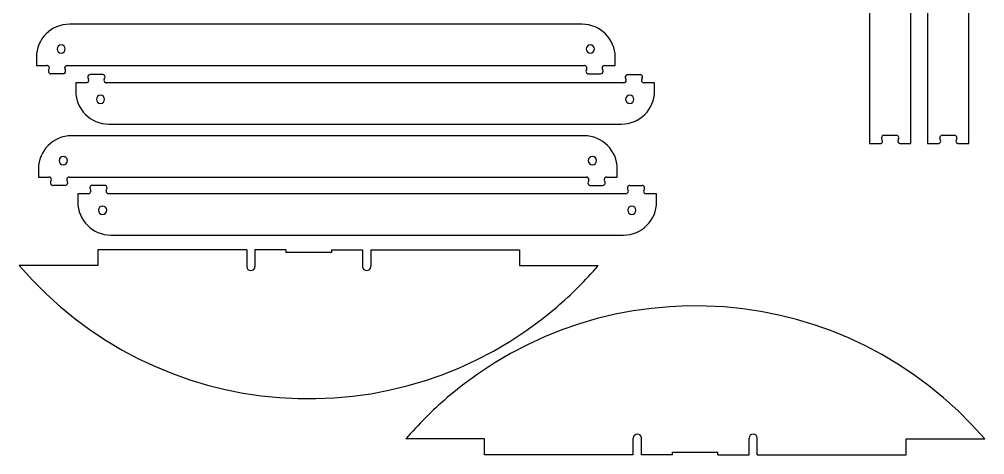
# Model space of a CAD drawing. Extents: x -215 to 2260, y -1591 to 611.
# Drawn here: x -215 to 953, y -1591 to -1064 of the extents above; entities that cross this region are included whole.
import ezdxf

# ---------------------------------------------------------------- set-up
doc = ezdxf.new("R2010")
doc.units = 0
doc.header["$MEASUREMENT"] = 0
doc.layers.get('0').update_dxf_attribs({"linetype": 'CONTINUOUS'})

# ---------------------------------------------------------------- blocks, each defined once
blk = doc.blocks.new('BLOCK_58')
at = {"color": 7}
blk.add_lwpolyline([(863.4, -1214.6), (863.4, -314.6)], dxfattribs=at)
blk = doc.blocks.new('BLOCK_59')
at = {"color": 7}
blk.add_lwpolyline([(813.4, -314.6), (813.4, -1214.6)], dxfattribs=at)
blk = doc.blocks.new('BLOCK_60')
at = {"color": 7}
blk.add_open_spline([(828.2, -320.4), (827.5, -321.9), (828.2, -323.6), (829.7, -324.3), (830.1, -324.5), (830.5, -324.6), (830.9, -324.6)], degree=3, knots=[0, 0, 0, 0, 1, 1, 1, 2, 2, 2, 2], dxfattribs=at)
blk = doc.blocks.new('BLOCK_61')
at = {"color": 7}
blk.add_lwpolyline([(826.2, -314.6), (813.4, -314.6)], dxfattribs=at)
blk = doc.blocks.new('BLOCK_62')
at = {"color": 7}
blk.add_lwpolyline([(828.9, -318.9), (828.2, -320.4)], dxfattribs=at)
blk = doc.blocks.new('BLOCK_63')
at = {"color": 7}
blk.add_open_spline([(828.9, -318.9), (829.6, -317.4), (829, -315.6), (827.5, -314.9), (827.1, -314.7), (826.6, -314.6), (826.2, -314.6)], degree=3, knots=[0, 0, 0, 0, 1, 1, 1, 2, 2, 2, 2], dxfattribs=at)
blk = doc.blocks.new('BLOCK_64')
at = {"color": 7}
blk.add_lwpolyline([(863.4, -314.6), (850.6, -314.6)], dxfattribs=at)
blk = doc.blocks.new('BLOCK_65')
at = {"color": 7}
blk.add_open_spline([(850.6, -314.6), (849, -314.6), (847.6, -316), (847.6, -317.6), (847.6, -318.1), (847.7, -318.5), (847.9, -318.9)], degree=3, knots=[0, 0, 0, 0, 1, 1, 1, 2, 2, 2, 2], dxfattribs=at)
blk = doc.blocks.new('BLOCK_66')
at = {"color": 7}
blk.add_lwpolyline([(830.9, -324.6), (845.9, -324.6)], dxfattribs=at)
blk = doc.blocks.new('BLOCK_67')
at = {"color": 7}
blk.add_lwpolyline([(848.6, -320.4), (847.9, -318.9)], dxfattribs=at)
blk = doc.blocks.new('BLOCK_68')
at = {"color": 7}
blk.add_open_spline([(845.9, -324.6), (847.5, -324.6), (848.9, -323.3), (848.9, -321.6), (848.9, -321.2), (848.8, -320.8), (848.6, -320.4)], degree=3, knots=[0, 0, 0, 0, 1, 1, 1, 2, 2, 2, 2], dxfattribs=at)
blk = doc.blocks.new('BLOCK_69')
at = {"color": 7}
blk.add_lwpolyline([(850.6, -1214.6), (863.4, -1214.6)], dxfattribs=at)
blk = doc.blocks.new('BLOCK_70')
at = {"color": 7}
blk.add_open_spline([(847.9, -1210.4), (847.2, -1211.9), (847.8, -1213.6), (849.3, -1214.3), (849.7, -1214.5), (850.2, -1214.6), (850.6, -1214.6)], degree=3, knots=[0, 0, 0, 0, 1, 1, 1, 2, 2, 2, 2], dxfattribs=at)
blk = doc.blocks.new('BLOCK_71')
at = {"color": 7}
blk.add_lwpolyline([(813.4, -1214.6), (826.2, -1214.6)], dxfattribs=at)
blk = doc.blocks.new('BLOCK_72')
at = {"color": 7}
blk.add_open_spline([(826.2, -1214.6), (827.8, -1214.6), (829.2, -1213.3), (829.2, -1211.6), (829.2, -1211.2), (829.1, -1210.8), (828.9, -1210.4)], degree=3, knots=[0, 0, 0, 0, 1, 1, 1, 2, 2, 2, 2], dxfattribs=at)
blk = doc.blocks.new('BLOCK_73')
at = {"color": 7}
blk.add_lwpolyline([(828.9, -1210.4), (828.2, -1208.9)], dxfattribs=at)
blk = doc.blocks.new('BLOCK_74')
at = {"color": 7}
blk.add_open_spline([(830.9, -1204.6), (829.3, -1204.6), (827.9, -1206), (827.9, -1207.6), (827.9, -1208.1), (828, -1208.5), (828.2, -1208.9)], degree=3, knots=[0, 0, 0, 0, 1, 1, 1, 2, 2, 2, 2], dxfattribs=at)
blk = doc.blocks.new('BLOCK_75')
at = {"color": 7}
blk.add_open_spline([(848.6, -1208.9), (849.3, -1207.4), (848.6, -1205.6), (847.1, -1204.9), (846.7, -1204.7), (846.3, -1204.6), (845.9, -1204.6)], degree=3, knots=[0, 0, 0, 0, 1, 1, 1, 2, 2, 2, 2], dxfattribs=at)
blk = doc.blocks.new('BLOCK_76')
at = {"color": 7}
blk.add_lwpolyline([(848.6, -1208.9), (847.9, -1210.4)], dxfattribs=at)
blk = doc.blocks.new('BLOCK_77')
at = {"color": 7}
blk.add_lwpolyline([(830.9, -1204.6), (845.9, -1204.6)], dxfattribs=at)
blk = doc.blocks.new('BLOCK_57')
for name in ['BLOCK_59', 'BLOCK_61', 'BLOCK_63', 'BLOCK_65', 'BLOCK_64', 'BLOCK_58', 'BLOCK_60', 'BLOCK_62', 'BLOCK_66', 'BLOCK_68', 'BLOCK_67', 'BLOCK_72', 'BLOCK_74', 'BLOCK_73', 'BLOCK_77', 'BLOCK_75', 'BLOCK_70', 'BLOCK_76', 'BLOCK_71', 'BLOCK_69']:
    blk.add_blockref(name, (0, 0))
blk = doc.blocks.new('BLOCK_79')
at = {"color": 7}
blk.add_lwpolyline([(933.7, -1214.6), (933.7, -314.6)], dxfattribs=at)
blk = doc.blocks.new('BLOCK_80')
at = {"color": 7}
blk.add_lwpolyline([(883.7, -314.6), (883.7, -1214.6)], dxfattribs=at)
blk = doc.blocks.new('BLOCK_81')
at = {"color": 7}
blk.add_open_spline([(898.6, -320.4), (897.9, -321.9), (898.5, -323.6), (900, -324.3), (900.4, -324.5), (900.8, -324.6), (901.3, -324.6)], degree=3, knots=[0, 0, 0, 0, 1, 1, 1, 2, 2, 2, 2], dxfattribs=at)
blk = doc.blocks.new('BLOCK_82')
at = {"color": 7}
blk.add_lwpolyline([(896.5, -314.6), (883.7, -314.6)], dxfattribs=at)
blk = doc.blocks.new('BLOCK_83')
at = {"color": 7}
blk.add_lwpolyline([(899.2, -318.9), (898.6, -320.4)], dxfattribs=at)
blk = doc.blocks.new('BLOCK_84')
at = {"color": 7}
blk.add_open_spline([(899.2, -318.9), (899.9, -317.4), (899.3, -315.6), (897.8, -314.9), (897.4, -314.7), (897, -314.6), (896.5, -314.6)], degree=3, knots=[0, 0, 0, 0, 1, 1, 1, 2, 2, 2, 2], dxfattribs=at)
blk = doc.blocks.new('BLOCK_85')
at = {"color": 7}
blk.add_lwpolyline([(933.7, -314.6), (920.9, -314.6)], dxfattribs=at)
blk = doc.blocks.new('BLOCK_86')
at = {"color": 7}
blk.add_open_spline([(920.9, -314.6), (919.3, -314.6), (917.9, -316), (917.9, -317.6), (917.9, -318.1), (918, -318.5), (918.2, -318.9)], degree=3, knots=[0, 0, 0, 0, 1, 1, 1, 2, 2, 2, 2], dxfattribs=at)
blk = doc.blocks.new('BLOCK_87')
at = {"color": 7}
blk.add_lwpolyline([(901.3, -324.6), (916.2, -324.6)], dxfattribs=at)
blk = doc.blocks.new('BLOCK_88')
at = {"color": 7}
blk.add_lwpolyline([(918.9, -320.4), (918.2, -318.9)], dxfattribs=at)
blk = doc.blocks.new('BLOCK_89')
at = {"color": 7}
blk.add_open_spline([(916.2, -324.6), (917.8, -324.6), (919.2, -323.3), (919.2, -321.6), (919.2, -321.2), (919.1, -320.8), (918.9, -320.4)], degree=3, knots=[0, 0, 0, 0, 1, 1, 1, 2, 2, 2, 2], dxfattribs=at)
blk = doc.blocks.new('BLOCK_90')
at = {"color": 7}
blk.add_lwpolyline([(920.9, -1214.6), (933.7, -1214.6)], dxfattribs=at)
blk = doc.blocks.new('BLOCK_91')
at = {"color": 7}
blk.add_open_spline([(918.2, -1210.4), (917.5, -1211.9), (918.2, -1213.6), (919.7, -1214.3), (920.1, -1214.5), (920.5, -1214.6), (920.9, -1214.6)], degree=3, knots=[0, 0, 0, 0, 1, 1, 1, 2, 2, 2, 2], dxfattribs=at)
blk = doc.blocks.new('BLOCK_92')
at = {"color": 7}
blk.add_lwpolyline([(883.7, -1214.6), (896.5, -1214.6)], dxfattribs=at)
blk = doc.blocks.new('BLOCK_93')
at = {"color": 7}
blk.add_open_spline([(896.5, -1214.6), (898.2, -1214.6), (899.5, -1213.3), (899.5, -1211.6), (899.5, -1211.2), (899.4, -1210.8), (899.2, -1210.4)], degree=3, knots=[0, 0, 0, 0, 1, 1, 1, 2, 2, 2, 2], dxfattribs=at)
blk = doc.blocks.new('BLOCK_94')
at = {"color": 7}
blk.add_lwpolyline([(899.2, -1210.4), (898.6, -1208.9)], dxfattribs=at)
blk = doc.blocks.new('BLOCK_95')
at = {"color": 7}
blk.add_open_spline([(901.3, -1204.6), (899.6, -1204.6), (898.3, -1206), (898.3, -1207.6), (898.3, -1208.1), (898.4, -1208.5), (898.6, -1208.9)], degree=3, knots=[0, 0, 0, 0, 1, 1, 1, 2, 2, 2, 2], dxfattribs=at)
blk = doc.blocks.new('BLOCK_96')
at = {"color": 7}
blk.add_open_spline([(918.9, -1208.9), (919.6, -1207.4), (918.9, -1205.6), (917.4, -1204.9), (917, -1204.7), (916.6, -1204.6), (916.2, -1204.6)], degree=3, knots=[0, 0, 0, 0, 1, 1, 1, 2, 2, 2, 2], dxfattribs=at)
blk = doc.blocks.new('BLOCK_97')
at = {"color": 7}
blk.add_lwpolyline([(918.9, -1208.9), (918.2, -1210.4)], dxfattribs=at)
blk = doc.blocks.new('BLOCK_98')
at = {"color": 7}
blk.add_lwpolyline([(901.3, -1204.6), (916.2, -1204.6)], dxfattribs=at)
blk = doc.blocks.new('BLOCK_78')
for name in ['BLOCK_80', 'BLOCK_82', 'BLOCK_84', 'BLOCK_86', 'BLOCK_85', 'BLOCK_79', 'BLOCK_81', 'BLOCK_83', 'BLOCK_87', 'BLOCK_89', 'BLOCK_88', 'BLOCK_93', 'BLOCK_95', 'BLOCK_94', 'BLOCK_98', 'BLOCK_96', 'BLOCK_91', 'BLOCK_97', 'BLOCK_92', 'BLOCK_90']:
    blk.add_blockref(name, (0, 0))
blk = doc.blocks.new('BLOCK_142')
at = {"color": 7}
blk.add_open_spline([(-111.5, -1161.1), (-111.5, -1163.9), (-113.7, -1166.1), (-116.5, -1166.1), (-119.3, -1166.1), (-121.5, -1163.9), (-121.5, -1161.1), (-121.5, -1158.3), (-119.3, -1156.1), (-116.5, -1156.1), (-113.7, -1156.1), (-111.5, -1158.3), (-111.5, -1161.1), (-111.5, -1161.1), (-111.5, -1161.1), (-111.5, -1161.1)], degree=3, knots=[0, 0, 0, 0, 1, 1, 1, 2, 2, 2, 3, 3, 3, 4, 4, 4, 5, 5, 5, 5], dxfattribs=at)
blk = doc.blocks.new('BLOCK_143')
at = {"color": 7}
blk.add_lwpolyline([(-146.5, -1141.1), (-146.5, -1151.1)], dxfattribs=at)
blk = doc.blocks.new('BLOCK_144')
at = {"color": 7}
blk.add_open_spline([(-146.5, -1151.1), (-146.5, -1173.2), (-128.6, -1191.1), (-106.5, -1191.1)], degree=3, dxfattribs=at)
blk = doc.blocks.new('BLOCK_145')
at = {"color": 7}
blk.add_lwpolyline([(-106.5, -1191.1), (513.5, -1191.1)], dxfattribs=at)
blk = doc.blocks.new('BLOCK_146')
at = {"color": 7}
blk.add_open_spline([(513.5, -1191.1), (535.6, -1191.1), (553.5, -1173.2), (553.5, -1151.1)], degree=3, dxfattribs=at)
blk = doc.blocks.new('BLOCK_147')
at = {"color": 7}
blk.add_lwpolyline([(553.5, -1151.1), (553.5, -1141.1)], dxfattribs=at)
blk = doc.blocks.new('BLOCK_148')
at = {"color": 7}
blk.add_open_spline([(528.5, -1161.1), (528.5, -1163.9), (526.3, -1166.1), (523.5, -1166.1), (520.7, -1166.1), (518.5, -1163.9), (518.5, -1161.1), (518.5, -1158.3), (520.7, -1156.1), (523.5, -1156.1), (526.3, -1156.1), (528.5, -1158.3), (528.5, -1161.1), (528.5, -1161.1), (528.5, -1161.1), (528.5, -1161.1)], degree=3, knots=[0, 0, 0, 0, 1, 1, 1, 2, 2, 2, 3, 3, 3, 4, 4, 4, 5, 5, 5, 5], dxfattribs=at)
blk = doc.blocks.new('BLOCK_149')
at = {"color": 7}
blk.add_open_spline([(538.7, -1135.4), (539.4, -1133.9), (538.7, -1132.1), (537.2, -1131.4), (536.8, -1131.2), (536.4, -1131.1), (536, -1131.1)], degree=3, knots=[0, 0, 0, 0, 1, 1, 1, 2, 2, 2, 2], dxfattribs=at)
blk = doc.blocks.new('BLOCK_150')
at = {"color": 7}
blk.add_lwpolyline([(521.1, -1131.1), (536, -1131.1)], dxfattribs=at)
blk = doc.blocks.new('BLOCK_151')
at = {"color": 7}
blk.add_open_spline([(521.1, -1131.1), (519.4, -1131.1), (518.1, -1132.4), (518.1, -1134.1), (518.1, -1134.5), (518.1, -1135), (518.3, -1135.4)], degree=3, knots=[0, 0, 0, 0, 1, 1, 1, 2, 2, 2, 2], dxfattribs=at)
blk = doc.blocks.new('BLOCK_152')
at = {"color": 7}
blk.add_lwpolyline([(519, -1136.8), (518.3, -1135.4)], dxfattribs=at)
blk = doc.blocks.new('BLOCK_153')
at = {"color": 7}
blk.add_open_spline([(516.3, -1141.1), (518, -1141.1), (519.3, -1139.8), (519.3, -1138.1), (519.3, -1137.7), (519.2, -1137.2), (519, -1136.8)], degree=3, knots=[0, 0, 0, 0, 1, 1, 1, 2, 2, 2, 2], dxfattribs=at)
blk = doc.blocks.new('BLOCK_154')
at = {"color": 7}
blk.add_lwpolyline([(553.5, -1141.1), (540.7, -1141.1)], dxfattribs=at)
blk = doc.blocks.new('BLOCK_155')
at = {"color": 7}
blk.add_lwpolyline([(538.7, -1135.4), (538, -1136.8)], dxfattribs=at)
blk = doc.blocks.new('BLOCK_156')
at = {"color": 7}
blk.add_open_spline([(538, -1136.8), (537.3, -1138.3), (537.9, -1140.1), (539.4, -1140.8), (539.8, -1141), (540.3, -1141.1), (540.7, -1141.1)], degree=3, knots=[0, 0, 0, 0, 1, 1, 1, 2, 2, 2, 2], dxfattribs=at)
blk = doc.blocks.new('BLOCK_157')
at = {"color": 7}
blk.add_lwpolyline([(516.3, -1141.1), (-109.3, -1141.1)], dxfattribs=at)
blk = doc.blocks.new('BLOCK_158')
at = {"color": 7}
blk.add_open_spline([(-112, -1136.8), (-112.7, -1138.3), (-112.1, -1140.1), (-110.6, -1140.8), (-110.2, -1141), (-109.7, -1141.1), (-109.3, -1141.1)], degree=3, knots=[0, 0, 0, 0, 1, 1, 1, 2, 2, 2, 2], dxfattribs=at)
blk = doc.blocks.new('BLOCK_159')
at = {"color": 7}
blk.add_lwpolyline([(-112, -1136.8), (-111.3, -1135.4)], dxfattribs=at)
blk = doc.blocks.new('BLOCK_160')
at = {"color": 7}
blk.add_open_spline([(-111.3, -1135.4), (-110.6, -1133.9), (-111.3, -1132.1), (-112.8, -1131.4), (-113.2, -1131.2), (-113.6, -1131.1), (-114, -1131.1)], degree=3, knots=[0, 0, 0, 0, 1, 1, 1, 2, 2, 2, 2], dxfattribs=at)
blk = doc.blocks.new('BLOCK_161')
at = {"color": 7}
blk.add_lwpolyline([(-114, -1131.1), (-128.9, -1131.1)], dxfattribs=at)
blk = doc.blocks.new('BLOCK_162')
at = {"color": 7}
blk.add_open_spline([(-128.9, -1131.1), (-130.6, -1131.1), (-131.9, -1132.4), (-131.9, -1134.1), (-131.9, -1134.5), (-131.9, -1135), (-131.7, -1135.4)], degree=3, knots=[0, 0, 0, 0, 1, 1, 1, 2, 2, 2, 2], dxfattribs=at)
blk = doc.blocks.new('BLOCK_163')
at = {"color": 7}
blk.add_open_spline([(-133.7, -1141.1), (-132, -1141.1), (-130.7, -1139.8), (-130.7, -1138.1), (-130.7, -1137.7), (-130.8, -1137.2), (-131, -1136.8)], degree=3, knots=[0, 0, 0, 0, 1, 1, 1, 2, 2, 2, 2], dxfattribs=at)
blk = doc.blocks.new('BLOCK_164')
at = {"color": 7}
blk.add_lwpolyline([(-133.7, -1141.1), (-146.5, -1141.1)], dxfattribs=at)
blk = doc.blocks.new('BLOCK_165')
at = {"color": 7}
blk.add_lwpolyline([(-131.7, -1135.4), (-131, -1136.8)], dxfattribs=at)
blk = doc.blocks.new('BLOCK_141')
for name in ['BLOCK_162', 'BLOCK_161', 'BLOCK_160', 'BLOCK_151', 'BLOCK_150', 'BLOCK_149', 'BLOCK_143', 'BLOCK_164', 'BLOCK_163', 'BLOCK_165', 'BLOCK_158', 'BLOCK_159', 'BLOCK_157', 'BLOCK_153', 'BLOCK_152', 'BLOCK_156', 'BLOCK_155', 'BLOCK_154', 'BLOCK_147', 'BLOCK_144', 'BLOCK_146', 'BLOCK_142', 'BLOCK_148', 'BLOCK_145']:
    blk.add_blockref(name, (0, 0))
blk = doc.blocks.new('BLOCK_167')
at = {"color": 7}
blk.add_open_spline([(470.9, -1100.2), (470.9, -1097.4), (473.1, -1095.2), (475.9, -1095.2), (478.6, -1095.2), (480.9, -1097.4), (480.9, -1100.2), (480.9, -1103), (478.6, -1105.2), (475.9, -1105.2), (473.1, -1105.2), (470.9, -1103), (470.9, -1100.2), (470.9, -1100.2), (470.9, -1100.2), (470.9, -1100.2)], degree=3, knots=[0, 0, 0, 0, 1, 1, 1, 2, 2, 2, 3, 3, 3, 4, 4, 4, 5, 5, 5, 5], dxfattribs=at)
blk = doc.blocks.new('BLOCK_168')
at = {"color": 7}
blk.add_lwpolyline([(505.9, -1120.2), (505.9, -1110.2)], dxfattribs=at)
blk = doc.blocks.new('BLOCK_169')
at = {"color": 7}
blk.add_open_spline([(505.9, -1110.2), (505.9, -1088.1), (488, -1070.2), (465.9, -1070.2)], degree=3, dxfattribs=at)
blk = doc.blocks.new('BLOCK_170')
at = {"color": 7}
blk.add_lwpolyline([(465.9, -1070.2), (-154.1, -1070.2)], dxfattribs=at)
blk = doc.blocks.new('BLOCK_171')
at = {"color": 7}
blk.add_open_spline([(-154.1, -1070.2), (-176.2, -1070.2), (-194.1, -1088.1), (-194.1, -1110.2)], degree=3, dxfattribs=at)
blk = doc.blocks.new('BLOCK_172')
at = {"color": 7}
blk.add_lwpolyline([(-194.1, -1110.2), (-194.1, -1120.2)], dxfattribs=at)
blk = doc.blocks.new('BLOCK_173')
at = {"color": 7}
blk.add_open_spline([(-169.1, -1100.2), (-169.1, -1097.4), (-166.9, -1095.2), (-164.1, -1095.2), (-161.4, -1095.2), (-159.1, -1097.4), (-159.1, -1100.2), (-159.1, -1103), (-161.4, -1105.2), (-164.1, -1105.2), (-166.9, -1105.2), (-169.1, -1103), (-169.1, -1100.2), (-169.1, -1100.2), (-169.1, -1100.2), (-169.1, -1100.2)], degree=3, knots=[0, 0, 0, 0, 1, 1, 1, 2, 2, 2, 3, 3, 3, 4, 4, 4, 5, 5, 5, 5], dxfattribs=at)
blk = doc.blocks.new('BLOCK_174')
at = {"color": 7}
blk.add_open_spline([(-179.3, -1125.9), (-180, -1127.4), (-179.3, -1129.2), (-177.8, -1129.9), (-177.4, -1130.1), (-177, -1130.2), (-176.6, -1130.2)], degree=3, knots=[0, 0, 0, 0, 1, 1, 1, 2, 2, 2, 2], dxfattribs=at)
blk = doc.blocks.new('BLOCK_175')
at = {"color": 7}
blk.add_lwpolyline([(-161.7, -1130.2), (-176.6, -1130.2)], dxfattribs=at)
blk = doc.blocks.new('BLOCK_176')
at = {"color": 7}
blk.add_open_spline([(-161.7, -1130.2), (-160, -1130.2), (-158.7, -1128.9), (-158.7, -1127.2), (-158.7, -1126.8), (-158.8, -1126.3), (-158.9, -1125.9)], degree=3, knots=[0, 0, 0, 0, 1, 1, 1, 2, 2, 2, 2], dxfattribs=at)
blk = doc.blocks.new('BLOCK_177')
at = {"color": 7}
blk.add_lwpolyline([(-159.6, -1124.5), (-158.9, -1125.9)], dxfattribs=at)
blk = doc.blocks.new('BLOCK_178')
at = {"color": 7}
blk.add_open_spline([(-156.9, -1120.2), (-158.6, -1120.2), (-159.9, -1121.6), (-159.9, -1123.2), (-159.9, -1123.6), (-159.8, -1124.1), (-159.6, -1124.5)], degree=3, knots=[0, 0, 0, 0, 1, 1, 1, 2, 2, 2, 2], dxfattribs=at)
blk = doc.blocks.new('BLOCK_179')
at = {"color": 7}
blk.add_lwpolyline([(-194.1, -1120.2), (-181.3, -1120.2)], dxfattribs=at)
blk = doc.blocks.new('BLOCK_180')
at = {"color": 7}
blk.add_lwpolyline([(-179.3, -1125.9), (-178.6, -1124.5)], dxfattribs=at)
blk = doc.blocks.new('BLOCK_181')
at = {"color": 7}
blk.add_open_spline([(-178.6, -1124.5), (-177.9, -1123), (-178.6, -1121.2), (-180.1, -1120.5), (-180.5, -1120.3), (-180.9, -1120.2), (-181.3, -1120.2)], degree=3, knots=[0, 0, 0, 0, 1, 1, 1, 2, 2, 2, 2], dxfattribs=at)
blk = doc.blocks.new('BLOCK_182')
at = {"color": 7}
blk.add_lwpolyline([(-156.9, -1120.2), (468.7, -1120.2)], dxfattribs=at)
blk = doc.blocks.new('BLOCK_183')
at = {"color": 7}
blk.add_open_spline([(471.4, -1124.5), (472.1, -1123), (471.4, -1121.2), (469.9, -1120.5), (469.5, -1120.3), (469.1, -1120.2), (468.7, -1120.2)], degree=3, knots=[0, 0, 0, 0, 1, 1, 1, 2, 2, 2, 2], dxfattribs=at)
blk = doc.blocks.new('BLOCK_184')
at = {"color": 7}
blk.add_lwpolyline([(471.4, -1124.5), (470.7, -1125.9)], dxfattribs=at)
blk = doc.blocks.new('BLOCK_185')
at = {"color": 7}
blk.add_open_spline([(470.7, -1125.9), (470, -1127.4), (470.7, -1129.2), (472.2, -1129.9), (472.6, -1130.1), (473, -1130.2), (473.4, -1130.2)], degree=3, knots=[0, 0, 0, 0, 1, 1, 1, 2, 2, 2, 2], dxfattribs=at)
blk = doc.blocks.new('BLOCK_186')
at = {"color": 7}
blk.add_lwpolyline([(473.4, -1130.2), (488.3, -1130.2)], dxfattribs=at)
blk = doc.blocks.new('BLOCK_187')
at = {"color": 7}
blk.add_open_spline([(488.3, -1130.2), (490, -1130.2), (491.3, -1128.9), (491.3, -1127.2), (491.3, -1126.8), (491.2, -1126.3), (491.1, -1125.9)], degree=3, knots=[0, 0, 0, 0, 1, 1, 1, 2, 2, 2, 2], dxfattribs=at)
blk = doc.blocks.new('BLOCK_188')
at = {"color": 7}
blk.add_open_spline([(493.1, -1120.2), (491.4, -1120.2), (490.1, -1121.6), (490.1, -1123.2), (490.1, -1123.6), (490.2, -1124.1), (490.4, -1124.5)], degree=3, knots=[0, 0, 0, 0, 1, 1, 1, 2, 2, 2, 2], dxfattribs=at)
blk = doc.blocks.new('BLOCK_189')
at = {"color": 7}
blk.add_lwpolyline([(493.1, -1120.2), (505.9, -1120.2)], dxfattribs=at)
blk = doc.blocks.new('BLOCK_190')
at = {"color": 7}
blk.add_lwpolyline([(491.1, -1125.9), (490.4, -1124.5)], dxfattribs=at)
blk = doc.blocks.new('BLOCK_166')
for name in ['BLOCK_171', 'BLOCK_170', 'BLOCK_169', 'BLOCK_173', 'BLOCK_167', 'BLOCK_172', 'BLOCK_179', 'BLOCK_181', 'BLOCK_178', 'BLOCK_182', 'BLOCK_183', 'BLOCK_188', 'BLOCK_189', 'BLOCK_168', 'BLOCK_174', 'BLOCK_180', 'BLOCK_175', 'BLOCK_176', 'BLOCK_177', 'BLOCK_185', 'BLOCK_184', 'BLOCK_186', 'BLOCK_187', 'BLOCK_190']:
    blk.add_blockref(name, (0, 0))
blk = doc.blocks.new('BLOCK_844')
at = {"color": 7}
blk.add_open_spline([(-109, -1295.2), (-109, -1297.9), (-111.2, -1300.2), (-114, -1300.2), (-116.8, -1300.2), (-119, -1297.9), (-119, -1295.2), (-119, -1292.4), (-116.8, -1290.2), (-114, -1290.2), (-111.2, -1290.2), (-109, -1292.4), (-109, -1295.2), (-109, -1295.2), (-109, -1295.2), (-109, -1295.2)], degree=3, knots=[0, 0, 0, 0, 1, 1, 1, 2, 2, 2, 3, 3, 3, 4, 4, 4, 5, 5, 5, 5], dxfattribs=at)
blk = doc.blocks.new('BLOCK_845')
at = {"color": 7}
blk.add_lwpolyline([(-144, -1275.2), (-144, -1285.2)], dxfattribs=at)
blk = doc.blocks.new('BLOCK_846')
at = {"color": 7}
blk.add_open_spline([(-144, -1285.2), (-144, -1307.3), (-126.1, -1325.2), (-104, -1325.2)], degree=3, dxfattribs=at)
blk = doc.blocks.new('BLOCK_847')
at = {"color": 7}
blk.add_lwpolyline([(-104, -1325.2), (516, -1325.2)], dxfattribs=at)
blk = doc.blocks.new('BLOCK_848')
at = {"color": 7}
blk.add_open_spline([(516, -1325.2), (538.1, -1325.2), (556, -1307.3), (556, -1285.2)], degree=3, dxfattribs=at)
blk = doc.blocks.new('BLOCK_849')
at = {"color": 7}
blk.add_lwpolyline([(556, -1285.2), (556, -1275.2)], dxfattribs=at)
blk = doc.blocks.new('BLOCK_850')
at = {"color": 7}
blk.add_open_spline([(531, -1295.2), (531, -1297.9), (528.8, -1300.2), (526, -1300.2), (523.2, -1300.2), (521, -1297.9), (521, -1295.2), (521, -1292.4), (523.2, -1290.2), (526, -1290.2), (528.8, -1290.2), (531, -1292.4), (531, -1295.2), (531, -1295.2), (531, -1295.2), (531, -1295.2)], degree=3, knots=[0, 0, 0, 0, 1, 1, 1, 2, 2, 2, 3, 3, 3, 4, 4, 4, 5, 5, 5, 5], dxfattribs=at)
blk = doc.blocks.new('BLOCK_851')
at = {"color": 7}
blk.add_open_spline([(541.2, -1269.4), (541.9, -1267.9), (541.2, -1266.1), (539.7, -1265.4), (539.3, -1265.3), (538.9, -1265.2), (538.5, -1265.2)], degree=3, knots=[0, 0, 0, 0, 1, 1, 1, 2, 2, 2, 2], dxfattribs=at)
blk = doc.blocks.new('BLOCK_852')
at = {"color": 7}
blk.add_lwpolyline([(523.6, -1265.2), (538.5, -1265.2)], dxfattribs=at)
blk = doc.blocks.new('BLOCK_853')
at = {"color": 7}
blk.add_open_spline([(523.6, -1265.2), (521.9, -1265.2), (520.6, -1266.5), (520.6, -1268.2), (520.6, -1268.6), (520.6, -1269), (520.8, -1269.4)], degree=3, knots=[0, 0, 0, 0, 1, 1, 1, 2, 2, 2, 2], dxfattribs=at)
blk = doc.blocks.new('BLOCK_854')
at = {"color": 7}
blk.add_lwpolyline([(521.5, -1270.9), (520.8, -1269.4)], dxfattribs=at)
blk = doc.blocks.new('BLOCK_855')
at = {"color": 7}
blk.add_open_spline([(518.8, -1275.2), (520.5, -1275.2), (521.8, -1273.8), (521.8, -1272.2), (521.8, -1271.7), (521.7, -1271.3), (521.5, -1270.9)], degree=3, knots=[0, 0, 0, 0, 1, 1, 1, 2, 2, 2, 2], dxfattribs=at)
blk = doc.blocks.new('BLOCK_856')
at = {"color": 7}
blk.add_lwpolyline([(556, -1275.2), (543.2, -1275.2)], dxfattribs=at)
blk = doc.blocks.new('BLOCK_857')
at = {"color": 7}
blk.add_lwpolyline([(541.2, -1269.4), (540.5, -1270.9)], dxfattribs=at)
blk = doc.blocks.new('BLOCK_858')
at = {"color": 7}
blk.add_open_spline([(540.5, -1270.9), (539.8, -1272.4), (540.4, -1274.2), (541.9, -1274.9), (542.3, -1275.1), (542.8, -1275.2), (543.2, -1275.2)], degree=3, knots=[0, 0, 0, 0, 1, 1, 1, 2, 2, 2, 2], dxfattribs=at)
blk = doc.blocks.new('BLOCK_859')
at = {"color": 7}
blk.add_lwpolyline([(518.8, -1275.2), (-106.8, -1275.2)], dxfattribs=at)
blk = doc.blocks.new('BLOCK_860')
at = {"color": 7}
blk.add_open_spline([(-109.5, -1270.9), (-110.2, -1272.4), (-109.6, -1274.2), (-108.1, -1274.9), (-107.7, -1275.1), (-107.2, -1275.2), (-106.8, -1275.2)], degree=3, knots=[0, 0, 0, 0, 1, 1, 1, 2, 2, 2, 2], dxfattribs=at)
blk = doc.blocks.new('BLOCK_861')
at = {"color": 7}
blk.add_lwpolyline([(-109.5, -1270.9), (-108.8, -1269.4)], dxfattribs=at)
blk = doc.blocks.new('BLOCK_862')
at = {"color": 7}
blk.add_open_spline([(-108.8, -1269.4), (-108.1, -1267.9), (-108.8, -1266.1), (-110.3, -1265.4), (-110.7, -1265.3), (-111.1, -1265.2), (-111.5, -1265.2)], degree=3, knots=[0, 0, 0, 0, 1, 1, 1, 2, 2, 2, 2], dxfattribs=at)
blk = doc.blocks.new('BLOCK_863')
at = {"color": 7}
blk.add_lwpolyline([(-111.5, -1265.2), (-126.4, -1265.2)], dxfattribs=at)
blk = doc.blocks.new('BLOCK_864')
at = {"color": 7}
blk.add_open_spline([(-126.4, -1265.2), (-128.1, -1265.2), (-129.4, -1266.5), (-129.4, -1268.2), (-129.4, -1268.6), (-129.4, -1269), (-129.2, -1269.4)], degree=3, knots=[0, 0, 0, 0, 1, 1, 1, 2, 2, 2, 2], dxfattribs=at)
blk = doc.blocks.new('BLOCK_865')
at = {"color": 7}
blk.add_open_spline([(-131.2, -1275.2), (-129.5, -1275.2), (-128.2, -1273.8), (-128.2, -1272.2), (-128.2, -1271.7), (-128.3, -1271.3), (-128.5, -1270.9)], degree=3, knots=[0, 0, 0, 0, 1, 1, 1, 2, 2, 2, 2], dxfattribs=at)
blk = doc.blocks.new('BLOCK_866')
at = {"color": 7}
blk.add_lwpolyline([(-131.2, -1275.2), (-144, -1275.2)], dxfattribs=at)
blk = doc.blocks.new('BLOCK_867')
at = {"color": 7}
blk.add_lwpolyline([(-129.2, -1269.4), (-128.5, -1270.9)], dxfattribs=at)
blk = doc.blocks.new('BLOCK_843')
for name in ['BLOCK_865', 'BLOCK_864', 'BLOCK_867', 'BLOCK_863', 'BLOCK_862', 'BLOCK_860', 'BLOCK_861', 'BLOCK_855', 'BLOCK_853', 'BLOCK_854', 'BLOCK_852', 'BLOCK_851', 'BLOCK_858', 'BLOCK_857', 'BLOCK_845', 'BLOCK_866', 'BLOCK_859', 'BLOCK_856', 'BLOCK_849', 'BLOCK_846', 'BLOCK_844', 'BLOCK_848', 'BLOCK_850', 'BLOCK_847']:
    blk.add_blockref(name, (0, 0))
blk = doc.blocks.new('BLOCK_869')
at = {"color": 7}
blk.add_open_spline([(473.4, -1235.2), (473.4, -1232.4), (475.6, -1230.2), (478.4, -1230.2), (481.1, -1230.2), (483.4, -1232.4), (483.4, -1235.2), (483.4, -1237.9), (481.1, -1240.2), (478.4, -1240.2), (475.6, -1240.2), (473.4, -1237.9), (473.4, -1235.2), (473.4, -1235.2), (473.4, -1235.2), (473.4, -1235.2)], degree=3, knots=[0, 0, 0, 0, 1, 1, 1, 2, 2, 2, 3, 3, 3, 4, 4, 4, 5, 5, 5, 5], dxfattribs=at)
blk = doc.blocks.new('BLOCK_870')
at = {"color": 7}
blk.add_lwpolyline([(508.4, -1255.2), (508.4, -1245.2)], dxfattribs=at)
blk = doc.blocks.new('BLOCK_871')
at = {"color": 7}
blk.add_open_spline([(508.4, -1245.2), (508.4, -1223.1), (490.5, -1205.2), (468.4, -1205.2)], degree=3, dxfattribs=at)
blk = doc.blocks.new('BLOCK_872')
at = {"color": 7}
blk.add_lwpolyline([(468.4, -1205.2), (-151.6, -1205.2)], dxfattribs=at)
blk = doc.blocks.new('BLOCK_873')
at = {"color": 7}
blk.add_open_spline([(-151.6, -1205.2), (-173.7, -1205.2), (-191.6, -1223.1), (-191.6, -1245.2)], degree=3, dxfattribs=at)
blk = doc.blocks.new('BLOCK_874')
at = {"color": 7}
blk.add_lwpolyline([(-191.6, -1245.2), (-191.6, -1255.2)], dxfattribs=at)
blk = doc.blocks.new('BLOCK_875')
at = {"color": 7}
blk.add_open_spline([(-166.6, -1235.2), (-166.6, -1232.4), (-164.4, -1230.2), (-161.6, -1230.2), (-158.9, -1230.2), (-156.6, -1232.4), (-156.6, -1235.2), (-156.6, -1237.9), (-158.9, -1240.2), (-161.6, -1240.2), (-164.4, -1240.2), (-166.6, -1237.9), (-166.6, -1235.2), (-166.6, -1235.2), (-166.6, -1235.2), (-166.6, -1235.2)], degree=3, knots=[0, 0, 0, 0, 1, 1, 1, 2, 2, 2, 3, 3, 3, 4, 4, 4, 5, 5, 5, 5], dxfattribs=at)
blk = doc.blocks.new('BLOCK_876')
at = {"color": 7}
blk.add_open_spline([(-176.8, -1260.9), (-177.5, -1262.4), (-176.8, -1264.2), (-175.3, -1264.9), (-174.9, -1265.1), (-174.5, -1265.2), (-174.1, -1265.2)], degree=3, knots=[0, 0, 0, 0, 1, 1, 1, 2, 2, 2, 2], dxfattribs=at)
blk = doc.blocks.new('BLOCK_877')
at = {"color": 7}
blk.add_lwpolyline([(-159.2, -1265.2), (-174.1, -1265.2)], dxfattribs=at)
blk = doc.blocks.new('BLOCK_878')
at = {"color": 7}
blk.add_open_spline([(-159.2, -1265.2), (-157.5, -1265.2), (-156.2, -1263.8), (-156.2, -1262.2), (-156.2, -1261.7), (-156.3, -1261.3), (-156.4, -1260.9)], degree=3, knots=[0, 0, 0, 0, 1, 1, 1, 2, 2, 2, 2], dxfattribs=at)
blk = doc.blocks.new('BLOCK_879')
at = {"color": 7}
blk.add_lwpolyline([(-157.1, -1259.4), (-156.4, -1260.9)], dxfattribs=at)
blk = doc.blocks.new('BLOCK_880')
at = {"color": 7}
blk.add_open_spline([(-154.4, -1255.2), (-156.1, -1255.2), (-157.4, -1256.5), (-157.4, -1258.2), (-157.4, -1258.6), (-157.3, -1259), (-157.1, -1259.4)], degree=3, knots=[0, 0, 0, 0, 1, 1, 1, 2, 2, 2, 2], dxfattribs=at)
blk = doc.blocks.new('BLOCK_881')
at = {"color": 7}
blk.add_lwpolyline([(-191.6, -1255.2), (-178.8, -1255.2)], dxfattribs=at)
blk = doc.blocks.new('BLOCK_882')
at = {"color": 7}
blk.add_lwpolyline([(-176.8, -1260.9), (-176.1, -1259.4)], dxfattribs=at)
blk = doc.blocks.new('BLOCK_883')
at = {"color": 7}
blk.add_open_spline([(-176.1, -1259.4), (-175.4, -1257.9), (-176.1, -1256.1), (-177.6, -1255.4), (-178, -1255.3), (-178.4, -1255.2), (-178.8, -1255.2)], degree=3, knots=[0, 0, 0, 0, 1, 1, 1, 2, 2, 2, 2], dxfattribs=at)
blk = doc.blocks.new('BLOCK_884')
at = {"color": 7}
blk.add_lwpolyline([(-154.4, -1255.2), (471.2, -1255.2)], dxfattribs=at)
blk = doc.blocks.new('BLOCK_885')
at = {"color": 7}
blk.add_open_spline([(473.9, -1259.4), (474.6, -1257.9), (473.9, -1256.1), (472.4, -1255.4), (472, -1255.3), (471.6, -1255.2), (471.2, -1255.2)], degree=3, knots=[0, 0, 0, 0, 1, 1, 1, 2, 2, 2, 2], dxfattribs=at)
blk = doc.blocks.new('BLOCK_886')
at = {"color": 7}
blk.add_lwpolyline([(473.9, -1259.4), (473.2, -1260.9)], dxfattribs=at)
blk = doc.blocks.new('BLOCK_887')
at = {"color": 7}
blk.add_open_spline([(473.2, -1260.9), (472.5, -1262.4), (473.2, -1264.2), (474.7, -1264.9), (475.1, -1265.1), (475.5, -1265.2), (475.9, -1265.2)], degree=3, knots=[0, 0, 0, 0, 1, 1, 1, 2, 2, 2, 2], dxfattribs=at)
blk = doc.blocks.new('BLOCK_888')
at = {"color": 7}
blk.add_lwpolyline([(475.9, -1265.2), (490.8, -1265.2)], dxfattribs=at)
blk = doc.blocks.new('BLOCK_889')
at = {"color": 7}
blk.add_open_spline([(490.8, -1265.2), (492.5, -1265.2), (493.8, -1263.8), (493.8, -1262.2), (493.8, -1261.7), (493.7, -1261.3), (493.6, -1260.9)], degree=3, knots=[0, 0, 0, 0, 1, 1, 1, 2, 2, 2, 2], dxfattribs=at)
blk = doc.blocks.new('BLOCK_890')
at = {"color": 7}
blk.add_open_spline([(495.6, -1255.2), (493.9, -1255.2), (492.6, -1256.5), (492.6, -1258.2), (492.6, -1258.6), (492.7, -1259), (492.9, -1259.4)], degree=3, knots=[0, 0, 0, 0, 1, 1, 1, 2, 2, 2, 2], dxfattribs=at)
blk = doc.blocks.new('BLOCK_891')
at = {"color": 7}
blk.add_lwpolyline([(495.6, -1255.2), (508.4, -1255.2)], dxfattribs=at)
blk = doc.blocks.new('BLOCK_892')
at = {"color": 7}
blk.add_lwpolyline([(493.6, -1260.9), (492.9, -1259.4)], dxfattribs=at)
blk = doc.blocks.new('BLOCK_868')
for name in ['BLOCK_873', 'BLOCK_872', 'BLOCK_871', 'BLOCK_875', 'BLOCK_869', 'BLOCK_874', 'BLOCK_870', 'BLOCK_881', 'BLOCK_883', 'BLOCK_882', 'BLOCK_880', 'BLOCK_879', 'BLOCK_884', 'BLOCK_885', 'BLOCK_886', 'BLOCK_890', 'BLOCK_892', 'BLOCK_891', 'BLOCK_876', 'BLOCK_877', 'BLOCK_878', 'BLOCK_887', 'BLOCK_888', 'BLOCK_889']:
    blk.add_blockref(name, (0, 0))
blk = doc.blocks.new('BLOCK_1199')
at = {"color": 7}
blk.add_lwpolyline([(200.3, -1343.2), (200.3, -1363.2)], dxfattribs=at)
blk = doc.blocks.new('BLOCK_1200')
at = {"color": 7}
blk.add_open_spline([(200.3, -1363.2), (200.3, -1366), (202.5, -1368.2), (205.3, -1368.2), (208.1, -1368.2), (210.3, -1366), (210.3, -1363.2)], degree=3, knots=[0, 0, 0, 0, 1, 1, 1, 2, 2, 2, 2], dxfattribs=at)
blk = doc.blocks.new('BLOCK_1201')
at = {"color": 7}
blk.add_lwpolyline([(210.3, -1343.2), (210.3, -1363.2)], dxfattribs=at)
blk = doc.blocks.new('BLOCK_1202')
at = {"color": 7}
blk.add_lwpolyline([(210.3, -1343.2), (390.3, -1343.2)], dxfattribs=at)
blk = doc.blocks.new('BLOCK_1203')
at = {"color": 7}
blk.add_lwpolyline([(390.3, -1343.2), (390.3, -1362.2)], dxfattribs=at)
blk = doc.blocks.new('BLOCK_1204')
at = {"color": 7}
blk.add_lwpolyline([(390.3, -1362.2), (485.3, -1362.2)], dxfattribs=at)
blk = doc.blocks.new('BLOCK_1205')
at = {"color": 7}
blk.add_open_spline([(-214.7, -1362.2), (-49.1, -1555.5), (241.9, -1577.9), (435.2, -1412.3), (453.2, -1396.9), (469.9, -1380.2), (485.3, -1362.2)], degree=3, knots=[0, 0, 0, 0, 1, 1, 1, 2, 2, 2, 2], dxfattribs=at)
blk = doc.blocks.new('BLOCK_1206')
at = {"color": 7}
blk.add_lwpolyline([(-119.7, -1362.2), (-214.7, -1362.2)], dxfattribs=at)
blk = doc.blocks.new('BLOCK_1207')
at = {"color": 7}
blk.add_lwpolyline([(-119.7, -1343.2), (-119.7, -1362.2)], dxfattribs=at)
blk = doc.blocks.new('BLOCK_1208')
at = {"color": 7}
blk.add_lwpolyline([(60.3, -1343.2), (-119.7, -1343.2)], dxfattribs=at)
blk = doc.blocks.new('BLOCK_1209')
at = {"color": 7}
blk.add_lwpolyline([(60.3, -1343.2), (60.3, -1363.2)], dxfattribs=at)
blk = doc.blocks.new('BLOCK_1210')
at = {"color": 7}
blk.add_open_spline([(60.3, -1363.2), (60.3, -1366), (62.5, -1368.2), (65.3, -1368.2), (68.1, -1368.2), (70.3, -1366), (70.3, -1363.2)], degree=3, knots=[0, 0, 0, 0, 1, 1, 1, 2, 2, 2, 2], dxfattribs=at)
blk = doc.blocks.new('BLOCK_1211')
at = {"color": 7}
blk.add_lwpolyline([(70.3, -1343.2), (70.3, -1363.2)], dxfattribs=at)
blk = doc.blocks.new('BLOCK_1212')
at = {"color": 7}
blk.add_lwpolyline([(107.8, -1343.2), (70.3, -1343.2)], dxfattribs=at)
blk = doc.blocks.new('BLOCK_1213')
at = {"color": 7}
blk.add_lwpolyline([(107.8, -1343.2), (107.8, -1346.2)], dxfattribs=at)
blk = doc.blocks.new('BLOCK_1214')
at = {"color": 7}
blk.add_lwpolyline([(135.3, -1346.2), (107.8, -1346.2)], dxfattribs=at)
blk = doc.blocks.new('BLOCK_1215')
at = {"color": 7}
blk.add_lwpolyline([(162.8, -1346.2), (135.3, -1346.2)], dxfattribs=at)
blk = doc.blocks.new('BLOCK_1216')
at = {"color": 7}
blk.add_lwpolyline([(162.8, -1343.2), (162.8, -1346.2)], dxfattribs=at)
blk = doc.blocks.new('BLOCK_1217')
at = {"color": 7}
blk.add_lwpolyline([(162.8, -1343.2), (200.3, -1343.2)], dxfattribs=at)
blk = doc.blocks.new('BLOCK_1198')
for name in ['BLOCK_1207', 'BLOCK_1208', 'BLOCK_1209', 'BLOCK_1211', 'BLOCK_1212', 'BLOCK_1213', 'BLOCK_1214', 'BLOCK_1215', 'BLOCK_1216', 'BLOCK_1217', 'BLOCK_1199', 'BLOCK_1201', 'BLOCK_1202', 'BLOCK_1203', 'BLOCK_1205', 'BLOCK_1206', 'BLOCK_1210', 'BLOCK_1200', 'BLOCK_1204']:
    blk.add_blockref(name, (0, 0))
blk = doc.blocks.new('BLOCK_1219')
at = {"color": 7}
blk.add_lwpolyline([(537.7, -1590.9), (537.7, -1570.9)], dxfattribs=at)
blk = doc.blocks.new('BLOCK_1220')
at = {"color": 7}
blk.add_open_spline([(537.7, -1570.9), (537.7, -1568.2), (535.5, -1565.9), (532.7, -1565.9), (530, -1565.9), (527.7, -1568.2), (527.7, -1570.9)], degree=3, knots=[0, 0, 0, 0, 1, 1, 1, 2, 2, 2, 2], dxfattribs=at)
blk = doc.blocks.new('BLOCK_1221')
at = {"color": 7}
blk.add_lwpolyline([(527.7, -1590.9), (527.7, -1570.9)], dxfattribs=at)
blk = doc.blocks.new('BLOCK_1222')
at = {"color": 7}
blk.add_lwpolyline([(527.7, -1590.9), (347.7, -1590.9)], dxfattribs=at)
blk = doc.blocks.new('BLOCK_1223')
at = {"color": 7}
blk.add_lwpolyline([(347.7, -1590.9), (347.7, -1571.9)], dxfattribs=at)
blk = doc.blocks.new('BLOCK_1224')
at = {"color": 7}
blk.add_lwpolyline([(347.7, -1571.9), (252.7, -1571.9)], dxfattribs=at)
blk = doc.blocks.new('BLOCK_1225')
at = {"color": 7}
blk.add_open_spline([(952.7, -1571.9), (787.1, -1378.6), (496.1, -1356.2), (302.8, -1521.9), (284.8, -1537.2), (268.1, -1554), (252.7, -1571.9)], degree=3, knots=[0, 0, 0, 0, 1, 1, 1, 2, 2, 2, 2], dxfattribs=at)
blk = doc.blocks.new('BLOCK_1226')
at = {"color": 7}
blk.add_lwpolyline([(857.7, -1571.9), (952.7, -1571.9)], dxfattribs=at)
blk = doc.blocks.new('BLOCK_1227')
at = {"color": 7}
blk.add_lwpolyline([(857.7, -1590.9), (857.7, -1571.9)], dxfattribs=at)
blk = doc.blocks.new('BLOCK_1228')
at = {"color": 7}
blk.add_lwpolyline([(677.7, -1590.9), (857.7, -1590.9)], dxfattribs=at)
blk = doc.blocks.new('BLOCK_1229')
at = {"color": 7}
blk.add_lwpolyline([(677.7, -1590.9), (677.7, -1570.9)], dxfattribs=at)
blk = doc.blocks.new('BLOCK_1230')
at = {"color": 7}
blk.add_open_spline([(677.7, -1570.9), (677.7, -1568.2), (675.5, -1565.9), (672.7, -1565.9), (670, -1565.9), (667.7, -1568.2), (667.7, -1570.9)], degree=3, knots=[0, 0, 0, 0, 1, 1, 1, 2, 2, 2, 2], dxfattribs=at)
blk = doc.blocks.new('BLOCK_1231')
at = {"color": 7}
blk.add_lwpolyline([(667.7, -1590.9), (667.7, -1570.9)], dxfattribs=at)
blk = doc.blocks.new('BLOCK_1232')
at = {"color": 7}
blk.add_lwpolyline([(630.2, -1590.9), (667.7, -1590.9)], dxfattribs=at)
blk = doc.blocks.new('BLOCK_1233')
at = {"color": 7}
blk.add_lwpolyline([(630.2, -1590.9), (630.2, -1587.9)], dxfattribs=at)
blk = doc.blocks.new('BLOCK_1234')
at = {"color": 7}
blk.add_lwpolyline([(602.7, -1587.9), (630.2, -1587.9)], dxfattribs=at)
blk = doc.blocks.new('BLOCK_1235')
at = {"color": 7}
blk.add_lwpolyline([(575.2, -1587.9), (602.7, -1587.9)], dxfattribs=at)
blk = doc.blocks.new('BLOCK_1236')
at = {"color": 7}
blk.add_lwpolyline([(575.2, -1590.9), (575.2, -1587.9)], dxfattribs=at)
blk = doc.blocks.new('BLOCK_1237')
at = {"color": 7}
blk.add_lwpolyline([(575.2, -1590.9), (537.7, -1590.9)], dxfattribs=at)
blk = doc.blocks.new('BLOCK_1218')
for name in ['BLOCK_1225', 'BLOCK_1224', 'BLOCK_1223', 'BLOCK_1220', 'BLOCK_1221', 'BLOCK_1219', 'BLOCK_1230', 'BLOCK_1231', 'BLOCK_1229', 'BLOCK_1226', 'BLOCK_1227', 'BLOCK_1222', 'BLOCK_1237', 'BLOCK_1235', 'BLOCK_1236', 'BLOCK_1234', 'BLOCK_1233', 'BLOCK_1232', 'BLOCK_1228']:
    blk.add_blockref(name, (0, 0))

msp = doc.modelspace()

# ---------------------------------------------------------------- block references
for name in ['BLOCK_57', 'BLOCK_78', 'BLOCK_166', 'BLOCK_141', 'BLOCK_868', 'BLOCK_843', 'BLOCK_1198', 'BLOCK_1218']:
    msp.add_blockref(name, (0, 0))

doc.saveas('drawing.dxf')
